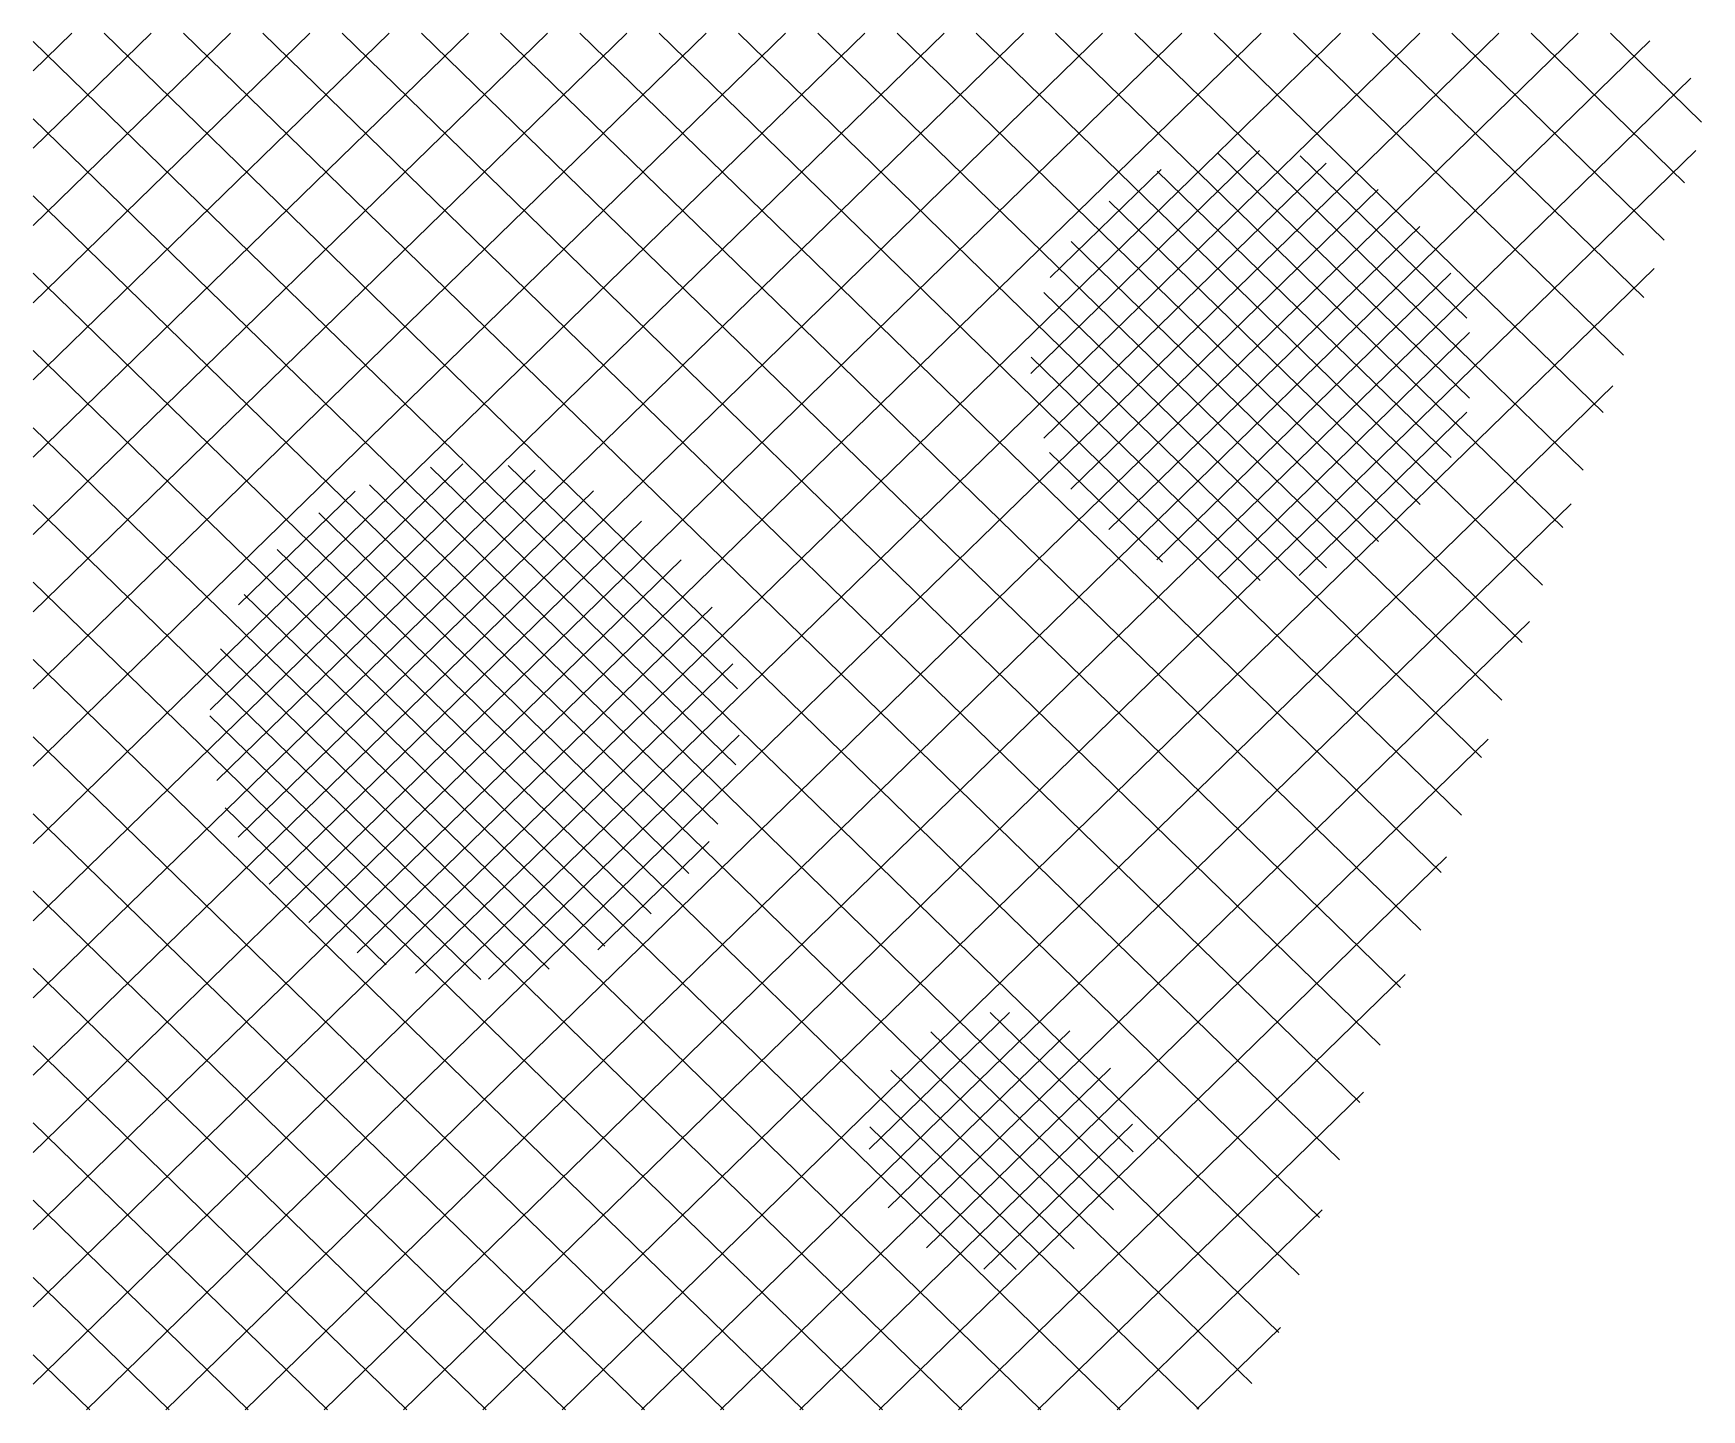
# Model space of a CAD drawing. Header units: millimetres. Extents: x 1198 to 2061, y 2539 to 2695.
# Drawn here: x 1872.4 to 2061.4, y 2538.8 to 2694.8 of the extents above.
import ezdxf

# ---------------------------------------------------------------- set-up
doc = ezdxf.new("R2010")
doc.units = ezdxf.units.MM
doc.layers.add('Difuzoare', color=252, linetype='Continuous')

msp = doc.modelspace()

# ---------------------------------------------------------------- linework, layer by layer
at = {"layer": 'Difuzoare', "linetype": 'Continuous', "extrusion": (-2.47374e-06, -0.222712, 0.974884)}
for p, q in [((1872.42, 2611.72, 597.86), (1957.63, 2694.78, 616.83)), ((1872.42, 2620.48, 599.86), (1948.64, 2694.78, 616.83)), ((1872.42, 2629.23, 601.86), (1939.66, 2694.78, 616.83)), ((1872.42, 2637.98, 603.86), (1930.68, 2694.78, 616.83)), ((1872.42, 2646.74, 605.86), (1921.7, 2694.78, 616.83)), ((1872.42, 2655.49, 607.86), (1912.72, 2694.78, 616.83)), ((1872.42, 2664.25, 609.86), (1903.74, 2694.78, 616.83)), ((1872.42, 2673, 611.86), (1894.76, 2694.78, 616.83)), ((1872.42, 2681.76, 613.86), (1885.78, 2694.78, 616.83)), ((1872.42, 2690.51, 615.86), (1876.8, 2694.78, 616.83)), ((1921.49, 2646.02, 605.7), (1872.42, 2693.86, 616.62)), ((1932.04, 2644.49, 605.35), (1880.46, 2694.78, 616.83)), ((2020.4, 2567.09, 587.67), (1889.44, 2694.78, 616.83)), ((2022.7, 2573.61, 589.15), (1898.42, 2694.78, 616.83)), ((2025, 2580.12, 590.64), (1907.4, 2694.78, 616.83)), ((1915.88, 2645.33, 605.54), (1966.61, 2694.78, 616.83)), ((2027.3, 2586.64, 592.13), (1916.38, 2694.78, 616.83)), ((2029.59, 2593.15, 593.62), (1925.36, 2694.78, 616.83)), ((1925.43, 2645.88, 605.67), (1975.59, 2694.78, 616.83)), ((1932.74, 2644.25, 605.29), (1984.57, 2694.78, 616.83)), ((2031.89, 2599.67, 595.11), (1934.34, 2694.78, 616.83)), ((1938.73, 2641.34, 604.63), (1993.55, 2694.78, 616.83)), ((1985.7, 2653.46, 607.4), (1943.32, 2694.78, 616.83)), ((1943.69, 2637.42, 603.73), (2002.53, 2694.78, 616.83)), ((1947.69, 2632.56, 602.62), (2011.51, 2694.78, 616.83)), ((1985.92, 2662, 609.35), (1952.3, 2694.78, 616.83)), ((1988.28, 2668.45, 610.82), (1961.28, 2694.78, 616.83)), ((1991.99, 2673.59, 612), (1970.26, 2694.78, 616.83)), ((1996.86, 2677.6, 612.91), (1979.24, 2694.78, 616.83)), ((2002.98, 2680.39, 613.55), (1988.22, 2694.78, 616.83)), ((2010.83, 2681.49, 613.8), (1997.2, 2694.78, 616.83)), ((2023.5, 2677.89, 612.98), (2006.18, 2694.78, 616.83)), ((2006.57, 2681.21, 613.73), (2020.49, 2694.78, 616.83)), ((2052.57, 2658.31, 608.5), (2015.16, 2694.78, 616.83)), ((2015.35, 2681.02, 613.69), (2029.47, 2694.78, 616.83)), ((2021.99, 2678.73, 613.17), (2038.45, 2694.78, 616.83)), ((2054.86, 2664.82, 609.99), (2024.14, 2694.78, 616.83)), ((2027.27, 2675.12, 612.35), (2047.43, 2694.78, 616.83)), ((2031.39, 2670.38, 611.26), (2055.53, 2693.91, 616.64)), ((2057.16, 2671.34, 611.48), (2033.12, 2694.78, 616.83)), ((2059.46, 2677.85, 612.97), (2042.1, 2694.78, 616.83)), ((2061.41, 2684.71, 614.53), (2051.08, 2694.78, 616.83)), ((2034.27, 2664.43, 609.9), (2060.19, 2689.7, 615.68)), ((1913.77, 2644.79, 605.41), (1872.42, 2685.1, 614.62)), ((2035.41, 2656.8, 608.16), (2060.74, 2681.48, 613.8)), ((1907.5, 2642.15, 604.81), (1872.42, 2676.35, 612.62)), ((2050.27, 2651.79, 607.02), (2031.72, 2669.88, 611.15)), ((1902.29, 2638.47, 603.97), (1872.42, 2667.59, 610.62)), ((2031.83, 2644.55, 605.36), (2056.03, 2668.14, 610.75)), ((1950.65, 2626.7, 601.28), (1985.71, 2660.88, 609.09)), ((1898.06, 2633.85, 602.91), (1872.42, 2658.84, 608.62)), ((2047.97, 2645.28, 605.53), (2035.41, 2657.52, 608.32)), ((1977.96, 2583.29, 591.36), (2051.33, 2654.81, 607.7)), ((1952.29, 2619.54, 599.65), (1985.91, 2652.31, 607.13)), ((1894.82, 2628.24, 601.64), (1872.42, 2650.08, 606.62)), ((2045.67, 2638.76, 604.04), (2034.28, 2649.87, 606.58)), ((1951.64, 2610.16, 597.5), (1988.25, 2645.84, 605.66)), ((2043.38, 2632.25, 602.55), (2031.42, 2643.9, 605.21)), ((1892.81, 2621.45, 600.08), (1872.42, 2641.33, 604.62)), ((1887.42, 2538.79, 581.2), (1991.95, 2640.69, 604.48)), ((1986.77, 2583.11, 591.33), (2046.63, 2641.47, 604.66)), ((2041.08, 2625.73, 601.06), (2027.31, 2639.16, 604.13)), ((1896.4, 2538.79, 581.2), (1996.81, 2636.68, 603.56)), ((1923.34, 2538.79, 581.2), (2023.31, 2636.24, 603.46)), ((2038.78, 2619.22, 599.57), (2022.03, 2635.54, 603.3)), ((1892.7, 2612.8, 598.11), (1872.42, 2632.57, 602.62)), ((1905.38, 2538.79, 581.2), (2002.92, 2633.87, 602.92)), ((1914.36, 2538.79, 581.2), (2010.75, 2632.75, 602.67)), ((2034.19, 2606.18, 596.6), (2006.65, 2633.03, 602.73)), ((2036.48, 2612.7, 598.08), (2015.41, 2633.24, 602.78)), ((1992.39, 2579.84, 590.58), (2041.92, 2628.13, 601.61)), ((2018.11, 2560.58, 586.18), (1950.84, 2626.16, 601.16)), ((1959.63, 2538.79, 581.2), (1872.42, 2623.82, 600.62)), ((1872.42, 2602.97, 595.86), (1893.15, 2623.17, 600.48)), ((1985.71, 2583.41, 591.39), (1952.41, 2615.87, 598.81)), ((1950.65, 2538.79, 581.2), (1872.42, 2615.06, 598.62)), ((1872.42, 2594.21, 593.86), (1892.58, 2613.86, 598.35)), ((1996.02, 2574.62, 589.39), (2037.22, 2614.79, 598.56)), ((1977.12, 2583.03, 591.31), (1951.15, 2608.35, 597.09)), ((1872.42, 2585.46, 591.86), (1894.25, 2606.74, 596.72)), ((1941.67, 2538.79, 581.2), (1872.42, 2606.31, 596.62)), ((1872.42, 2576.7, 589.86), (1897.24, 2600.89, 595.39)), ((1971.58, 2579.67, 590.54), (1948.45, 2602.23, 595.69)), ((1996.85, 2566.67, 587.57), (2032.52, 2601.45, 595.51)), ((1932.69, 2538.79, 581.2), (1872.42, 2597.55, 594.62)), ((1968.04, 2574.37, 589.33), (1944.67, 2597.16, 594.53)), ((1872.42, 2567.95, 587.86), (1901.26, 2596.06, 594.28)), ((1967.39, 2566.25, 587.47), (1939.92, 2593.03, 593.59)), ((1872.42, 2559.2, 585.86), (1906.24, 2592.16, 593.39)), ((1872.42, 2550.44, 583.86), (1912.26, 2589.27, 592.73)), ((1986.57, 2538.79, 581.2), (1934.18, 2589.88, 592.87)), ((1923.71, 2538.79, 581.2), (1872.42, 2588.8, 592.62)), ((1872.42, 2541.69, 581.86), (1919.6, 2587.67, 592.37)), ((1878.44, 2538.79, 581.2), (1929.22, 2588.3, 592.51)), ((1968.61, 2538.79, 581.2), (1918.33, 2587.81, 592.4)), ((1977.59, 2538.79, 581.2), (1927.21, 2587.91, 592.42)), ((1977.22, 2538.79, 581.2), (2027.81, 2588.11, 592.47)), ((1914.73, 2538.79, 581.2), (1872.42, 2580.04, 590.62)), ((1986.21, 2538.79, 581.2), (2023.11, 2574.77, 589.42)), ((1932.32, 2538.79, 581.2), (1967.65, 2573.23, 589.07)), ((2015.81, 2554.06, 584.69), (1996.63, 2572.76, 588.96)), ((1905.75, 2538.79, 581.2), (1872.42, 2571.29, 588.62)), ((1941.3, 2538.79, 581.2), (1967.83, 2564.65, 587.11)), ((2013.51, 2547.55, 583.2), (1996.23, 2564.39, 587.05)), ((1896.77, 2538.79, 581.2), (1872.42, 2562.53, 586.62)), ((1995.19, 2538.79, 581.2), (2018.41, 2561.43, 586.37)), ((1950.28, 2538.79, 581.2), (1971.18, 2559.17, 585.85)), ((2010.47, 2541.76, 581.88), (1992.79, 2558.99, 585.81)), ((1959.26, 2538.79, 581.2), (1976.54, 2555.63, 585.05)), ((2004.46, 2538.86, 581.22), (1987.36, 2555.54, 585.03)), ((1887.79, 2538.79, 581.2), (1872.42, 2553.78, 584.62)), ((1968.24, 2538.79, 581.2), (1984.69, 2554.82, 584.86)), ((1995.55, 2538.79, 581.2), (1979.03, 2554.91, 584.88)), ((2004.21, 2538.84, 581.21), (2013.7, 2548.09, 583.32)), ((1878.81, 2538.79, 581.2), (1872.42, 2545.02, 582.62))]:
    msp.add_line(p, q, dxfattribs=at)
at = {"layer": 'Difuzoare', "color": 7, "linetype": 'Continuous', "extrusion": (-2.47374e-06, -0.222712, 0.974884)}
for p, q in [((1985.43, 2656.22, 608.03), (2011.34, 2681.48, 613.8)), ((1985.71, 2660.88, 609.09), (2006.57, 2681.21, 613.73)), ((1985.91, 2652.31, 607.13), (2015.35, 2681.02, 613.69)), ((1986.89, 2648.89, 606.35), (2018.87, 2680.06, 613.47)), ((2034.28, 2649.87, 606.58), (2002.98, 2680.39, 613.55)), ((2035.13, 2653.42, 607.39), (2006.62, 2681.21, 613.74)), ((2035.41, 2657.52, 608.32), (2010.83, 2681.49, 613.8)), ((2034.8, 2662.49, 609.46), (2015.93, 2680.9, 613.66)), ((1987.6, 2667.1, 610.51), (2000.19, 2679.36, 613.31)), ((1988.25, 2645.84, 605.66), (2021.99, 2678.73, 613.17)), ((2033.02, 2646.72, 605.86), (1999.74, 2679.16, 613.27)), ((2031.72, 2669.88, 611.15), (2023.5, 2677.89, 612.98)), ((1989.95, 2643.12, 605.03), (2024.78, 2677.07, 612.79)), ((2031.42, 2643.9, 605.21), (1996.86, 2677.6, 612.91)), ((1991.95, 2640.69, 604.48), (2027.27, 2675.12, 612.35)), ((2029.51, 2641.39, 604.64), (1994.28, 2675.74, 612.49)), ((2027.31, 2639.16, 604.13), (1991.99, 2673.59, 612)), ((1994.24, 2638.54, 603.99), (2029.48, 2672.89, 611.84)), ((2024.82, 2637.2, 603.68), (1989.98, 2671.17, 611.44)), ((1996.81, 2636.68, 603.56), (2031.39, 2670.38, 611.26)), ((2022.03, 2635.54, 603.3), (1988.28, 2668.45, 610.82)), ((1999.69, 2635.11, 603.2), (2033, 2667.58, 610.62)), ((2018.92, 2634.2, 603), (1986.91, 2665.41, 610.13)), ((2002.92, 2633.87, 602.92), (2034.27, 2664.43, 609.9)), ((2015.41, 2633.24, 602.78), (1985.92, 2662, 609.35)), ((2006.56, 2633.04, 602.73), (2035.12, 2660.88, 609.09)), ((2011.41, 2632.77, 602.67), (1985.44, 2658.09, 608.45)), ((2010.75, 2632.75, 602.67), (2035.41, 2656.8, 608.16)), ((2006.65, 2633.03, 602.73), (1985.7, 2653.46, 607.4)), ((2015.83, 2633.33, 602.8), (2034.82, 2651.84, 607.03)), ((1892.46, 2618.12, 599.32), (1921.06, 2646, 605.69)), ((1892.58, 2613.86, 598.35), (1925.43, 2645.88, 605.67)), ((1952.41, 2615.87, 598.81), (1921.49, 2646.02, 605.7)), ((1952.19, 2620.47, 599.86), (1926.21, 2645.8, 605.65)), ((2000.32, 2634.83, 603.14), (1987.54, 2647.28, 605.98)), ((1893.15, 2623.17, 600.48), (1915.88, 2645.33, 605.54)), ((1893.22, 2610.1, 597.49), (1929.28, 2645.26, 605.52)), ((1894.25, 2606.74, 596.72), (1932.74, 2644.25, 605.29)), ((1951.15, 2608.35, 597.09), (1913.77, 2644.79, 605.41)), ((1952, 2611.89, 597.9), (1917.41, 2645.62, 605.6)), ((1950.84, 2626.16, 601.16), (1932.04, 2644.49, 605.35)), ((2023.31, 2636.24, 603.46), (2031.83, 2644.55, 605.36)), ((1895.61, 2603.68, 596.02), (1935.87, 2642.93, 604.99)), ((1895.66, 2629.99, 602.03), (1908.88, 2642.88, 604.98)), ((1948.45, 2602.23, 595.69), (1907.5, 2642.15, 604.81)), ((1949.95, 2605.14, 596.36), (1910.49, 2643.62, 605.15)), ((1897.24, 2600.89, 595.39), (1938.73, 2641.34, 604.63)), ((1946.68, 2599.57, 595.09), (1904.77, 2640.43, 604.42)), ((1899.13, 2598.36, 594.81), (1941.33, 2639.49, 604.21)), ((1944.67, 2597.16, 594.53), (1902.29, 2638.47, 603.97)), ((1901.26, 2596.06, 594.28), (1943.69, 2637.42, 603.73)), ((1942.41, 2594.98, 594.04), (1900.06, 2636.27, 603.47)), ((1903.63, 2593.99, 593.81), (1945.81, 2635.11, 603.2)), ((1939.92, 2593.03, 593.59), (1898.06, 2633.85, 602.91)), ((1906.24, 2592.16, 593.39), (1947.69, 2632.56, 602.62)), ((1937.18, 2591.32, 593.2), (1896.31, 2631.17, 602.3)), ((1909.11, 2590.58, 593.03), (1949.31, 2629.76, 601.98)), ((1934.18, 2589.88, 592.87), (1894.82, 2628.24, 601.64)), ((1930.87, 2588.72, 592.61), (1893.64, 2625.02, 600.9)), ((1912.26, 2589.27, 592.73), (1950.65, 2626.7, 601.28)), ((1915.73, 2588.28, 592.5), (1951.67, 2623.31, 600.51)), ((1927.21, 2587.91, 592.42), (1892.81, 2621.45, 600.08)), ((1919.6, 2587.67, 592.37), (1952.29, 2619.54, 599.65)), ((1923.1, 2587.55, 592.34), (1892.43, 2617.44, 599.17)), ((1923.99, 2587.58, 592.35), (1952.38, 2615.25, 598.67)), ((1918.33, 2587.81, 592.4), (1892.7, 2612.8, 598.11)), ((1929.22, 2588.3, 592.51), (1951.64, 2610.16, 597.5)), ((1912.4, 2589.22, 592.72), (1894.15, 2607.01, 596.79)), ((1936.37, 2590.89, 593.1), (1948.99, 2603.19, 595.91)), ((1967.1, 2568.32, 587.95), (1983, 2583.82, 591.49)), ((1997.02, 2568, 587.87), (1980.82, 2583.8, 591.48)), ((1996.63, 2572.76, 588.96), (1985.71, 2583.41, 591.39)), ((1967.65, 2573.23, 589.07), (1977.96, 2583.29, 591.36)), ((1967.83, 2564.65, 587.11), (1986.77, 2583.11, 591.33)), ((1969.24, 2561.65, 586.42), (1989.84, 2581.73, 591.01)), ((1994.77, 2561.44, 586.37), (1974.09, 2581.6, 590.98)), ((1996.23, 2564.39, 587.05), (1977.12, 2583.03, 591.31)), ((1971.18, 2559.17, 585.85), (1992.39, 2579.84, 590.58)), ((1992.79, 2558.99, 585.81), (1971.58, 2579.67, 590.54)), ((1990.33, 2557.01, 585.36), (1969.55, 2577.27, 589.99)), ((1973.61, 2557.15, 585.39), (1994.46, 2577.48, 590.04)), ((1987.36, 2555.54, 585.03), (1968.04, 2574.37, 589.33)), ((1976.54, 2555.63, 585.05), (1996.02, 2574.62, 589.39)), ((1983.74, 2554.69, 584.83), (1967.17, 2570.84, 588.52)), ((1980.1, 2554.73, 584.84), (1996.94, 2571.15, 588.59)), ((1984.69, 2554.82, 584.86), (1996.85, 2566.67, 587.57)), ((1979.03, 2554.91, 584.88), (1967.39, 2566.25, 587.47))]:
    msp.add_line(p, q, dxfattribs=at)

doc.saveas('drawing.dxf')
